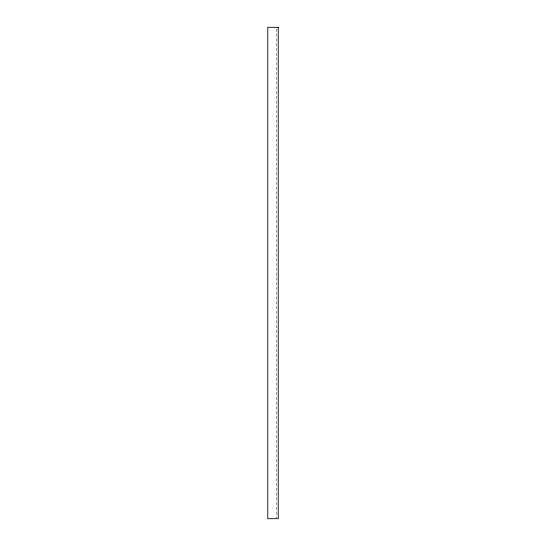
<?xml version="1.0" encoding="UTF-8"?>
<svg xmlns="http://www.w3.org/2000/svg" width="546" height="546" viewBox="0 0 546 546"><rect width="100%" height="100%" fill="white"/><g stroke="black" fill="none" stroke-linecap="round" stroke-linejoin="round"><path stroke-width="0.41" stroke-dasharray="2.73 2.05" d="M276.488 29.006L276.488 517.847"/><path stroke-width="0.82" d="M278.228 27.3L267.772 27.3L267.772 518.7L278.228 518.7L278.228 27.3"/></g></svg>
